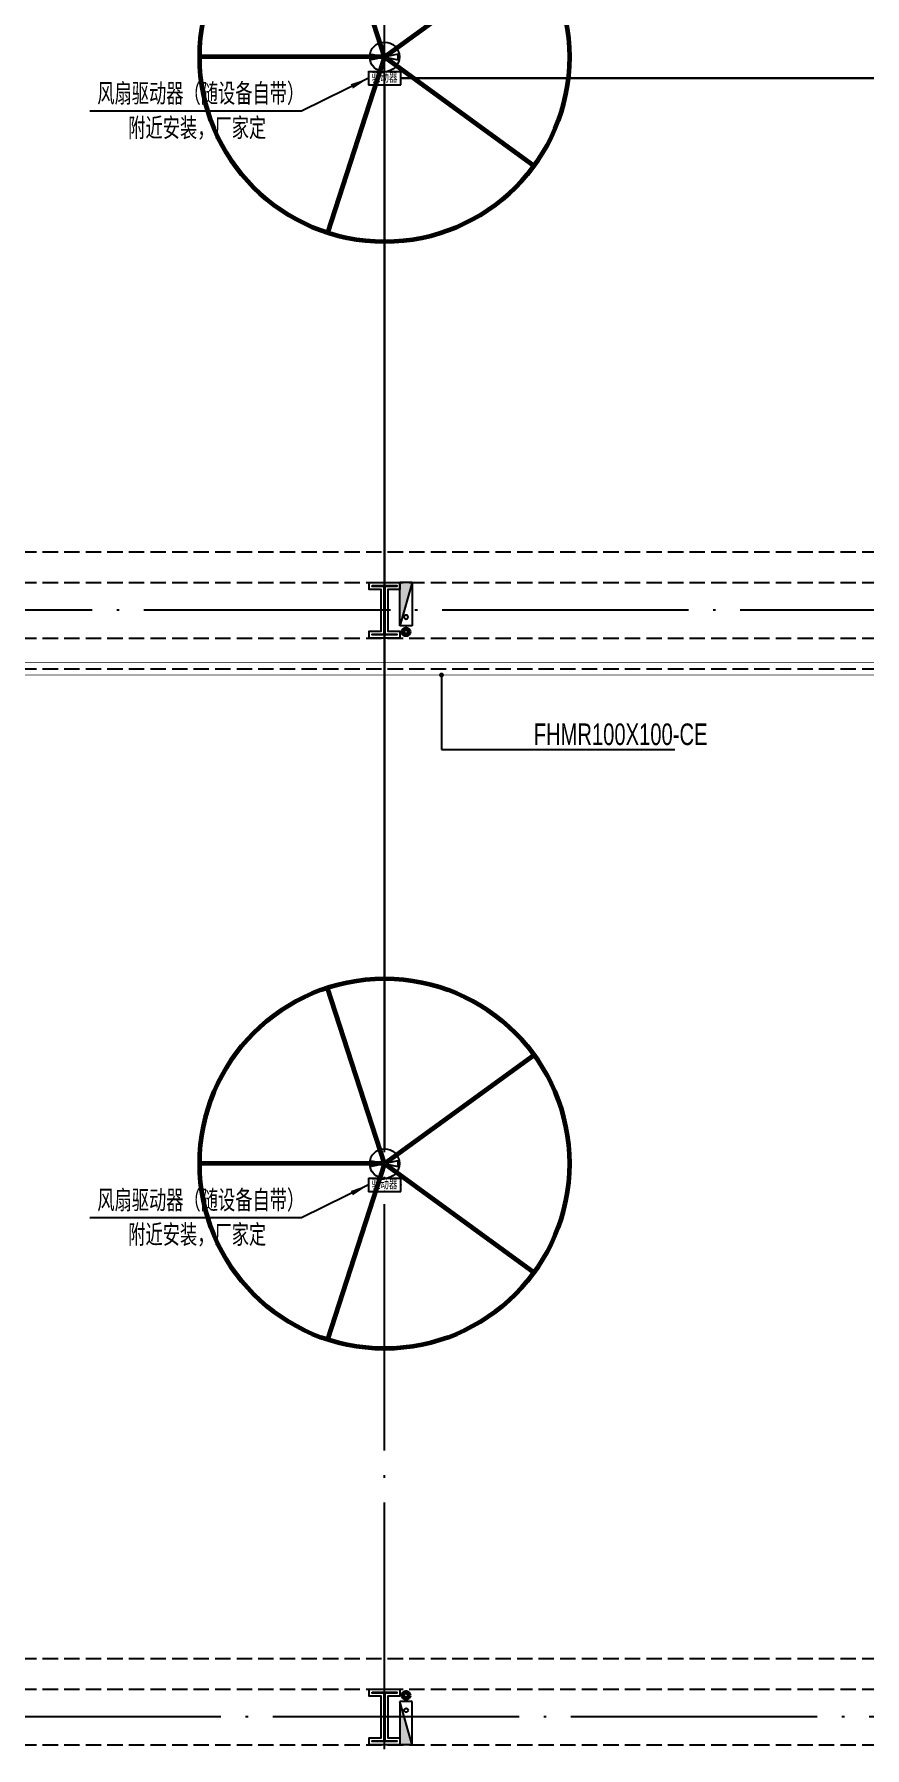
# Model space of a CAD drawing. Extents: x -1396510 to 1250330, y -1892470 to 1623980.
# Drawn here: x -287540 to -274060, y -1324473 to -1296682 of the extents above; entities that cross this region are included whole.
import ezdxf
from ezdxf.enums import TextEntityAlignment as Align

# ---------------------------------------------------------------- set-up
doc = ezdxf.new("R2010")
doc.units = 0
doc.header["$LTSCALE"] = 1000
doc.header["$MEASUREMENT"] = 0
doc.linetypes.add('DASH', pattern=[0.35, 0.25, -0.1])
doc.linetypes.add('DOTE', pattern=[2.42, 2, -0.2, 0.02, -0.2])
for name, color, linetype in [('A-AXIS-DOTE', 14, 'DOTE'), ('A-HATCH-2', 251, 'Continuous'), ('A-LIN-V', 9, 'Continuous'), ('A-WINDOW', 140, 'Continuous'), ('AS-COLN', 6, 'Continuous'), ('CABLETRAY_DIM', 3, 'Continuous'), ('CABLETRAY_FIRE', 1, 'DASH'), ('DIM-箱柜', 3, 'Continuous'), ('EQUIP-动力', 3, 'Continuous'), ('EQUIP-箱柜', 3, 'Continuous'), ('SB_ZF消火栓', 10, 'Continuous'), ('SB_ZF消火栓M', 10, 'Continuous'), ('WIRE-照明', 1, 'Continuous')]:
    doc.layers.add(name, color=color, linetype=linetype)
doc.layers.add('A-云线2', color=3, linetype='Continuous', plot=False)
doc.layers.add('LG-ZF消防', color=1, linetype='Continuous', lineweight=60)
doc.styles.add('_TEL_ATTDEF', font='GBENOR', dxfattribs={"width": 0.8, "height": 3, "bigfont": 'GBCBIG'})
doc.styles.add('_TEL_DIM', font='SIMPLEX', dxfattribs={"width": 0.8, "height": 3.5, "bigfont": 'HZTXT'})
doc.styles.add('HZTXT5', font='aa.shx', dxfattribs={"width": 0.7, "bigfont": 'hztxt.shx'})

# ---------------------------------------------------------------- blocks, each defined once
blk = doc.blocks.new('4324324')
at = {"layer": 'A-HATCH-2', "color": 8, "linetype": 'DASH'}
for p, q in [((-294754, 603720), (-128854, 603720)), ((-294754, 603220), (-128854, 603220)), ((-294754, 602320), (-128854, 602320)), ((-294754, 601820), (-128854, 601820)), ((-294754, 585770), (-128854, 585770)), ((-294754, 585270), (-128854, 585270)), ((-307354, 584370), (-128854, 584370))]:
    blk.add_line(p, q, dxfattribs=at)
blk = doc.blocks.new('w4324324')
at = {"layer": 'A-HATCH-2', "color": 0, "lineweight": 60}
for q in [(-1694760, 686605), (-1697614, 684532), (-1691907, 684532), (-1696524, 681178), (-1692997, 681178)]:
    blk.add_line((-1694760, 683605), q, dxfattribs=at)
blk.add_circle((-1694760, 683605), 3000, dxfattribs=at)
blk = doc.blocks.new('342343')
at = {"layer": 'A-LIN-V', "color": 8}
for p in [(1066610, 81556), (1084560, 81556)]:
    blk.add_blockref('w4324324', p, dxfattribs=at)
blk = doc.blocks.new('w42343243')
at = {"layer": 'A-HATCH-2', "color": 8}
blk.add_lwpolyline([(-165104, 621070), (-164604, 621070), (-164604, 620958), (-164800, 620958), (-164800, 620282), (-164604, 620282), (-164604, 620170), (-165104, 620170), (-165104, 620282), (-164908, 620282), (-164908, 620958), (-165104, 620958)], close=True, dxfattribs=at)
at = {"layer": 'AS-COLN', "color": 3}
blk.add_lwpolyline([(-165054, 621020), (-164654, 621020), (-164654, 621008), (-164850, 621008), (-164850, 620232), (-164654, 620232), (-164654, 620220), (-165054, 620220), (-165054, 620232), (-164858, 620232), (-164858, 621008), (-165054, 621008)], close=True, dxfattribs=at)
blk = doc.blocks.new('42343')
at = {"layer": 'A-WINDOW'}
for p in [(-117000, -17850), (-117000, -35800)]:
    blk.add_blockref('w42343243', p, dxfattribs=at)
blk = doc.blocks.new('A$C5D961328')
at = {"layer": 'SB_ZF消火栓'}
blk.add_hatch(color=256, dxfattribs=at).paths.add_polyline_path([(0, 40), (700, 40), (700, 240)])
for p, q in [((700, 240), (0, 240)), ((0, 240), (0, 40)), ((700, 240), (0, 40)), ((0, 40), (700, 40)), ((700, 240), (700, 40))]:
    blk.add_line(p, q, dxfattribs=at)
at = {"layer": 'SB_ZF消火栓', "color": 1}
blk.add_circle((140, 140), 32.5, dxfattribs=at)
blk = doc.blocks.new('we42342343234')
at = {"layer": 'LG-ZF消防'}
for centre in [(-281504, 602420), (-281504, 585170)]:
    blk.add_circle(centre, 50, dxfattribs=at)
at = {"layer": 'SB_ZF消火栓M', "xscale": -1, "rotation": 270}
blk.add_blockref('A$C5D961328', (-281644, 602520), dxfattribs=at)
at = {"layer": 'SB_ZF消火栓M', "rotation": 270}
blk.add_blockref('A$C5D961328', (-281644, 585070), dxfattribs=at)
blk = doc.blocks.new('世赫3#厂房一层0821')
at = {"layer": 'A-AXIS-DOTE', "color": 8, "ltscale": 2}
for p, q in [((31000, -79980), (31000, 5500)), ((190814.2, -17950), (-5155.8, -17950)), ((192904.2, -35900), (-5155.8, -35900))]:
    blk.add_line(p, q, dxfattribs=at)
at = {"layer": 'A-LIN-V', "color": 8, "rotation": 90}
blk.add_blockref('342343', (796160.7, 601225), dxfattribs=at)
at = {"layer": 'A-WINDOW'}
for name in ['42343', '4324324']:
    blk.add_blockref(name, (312854.2, -620720), dxfattribs=at)
at = {"layer": 'SB_ZF消火栓'}
blk.add_blockref('we42342343234', (312854.2, -620720), dxfattribs=at)
blk = doc.blocks.new('$equip$00002854')
for p, q in [((-0.625, 0.13), (-0.102, 0.021)), ((-0.625, -0.13), (-0.625, 0.13)), ((0.625, 0.13), (0.102, 0.021)), ((0.625, -0.13), (0.625, 0.13)), ((-0.102, -0.021), (-0.625, -0.13)), ((0.102, -0.021), (0.625, -0.13))]:
    blk.add_line(p, q)
at = {"const_width": 0.0571}
blk.add_lwpolyline([(-0.688, 0, 1), (0.688, 0, 1), (-0.688, 0, 1.215985)], format="xyb", dxfattribs=at)
for radius in [0.688, 0.104]:
    blk.add_circle((0, 0), radius)
for p in [(-0.688, 0), (0, 0.688), (0.688, 0), (0, -0.688)]:
    blk.add_point(p)
at = {"color": 7, "style": '_TEL_DIM', "flags": 1}
for tag in ['A', 'REMARK']:
    blk.add_attdef(tag, text='', height=0.00002, dxfattribs=at).set_placement((0, 0), align=Align.MIDDLE_CENTER)
blk = doc.blocks.new('$equip$00002926')
for p, q in [((0.75, 0.6), (-0.75, 0.6)), ((-0.75, 0.6), (-0.75, 0)), ((-0.75, 0), (0.75, 0)), ((0.75, 0), (0.75, 0.6))]:
    blk.add_line(p, q)
at = {"const_width": 0.0571}
blk.add_lwpolyline([(-0.75, 0.6), (-0.75, 0), (0.75, 0), (0.75, 0.6), (-0.75, 0.6), (-0.75, 0)], dxfattribs=at)
for p in [(-0.75, 0.3), (0, 0.6), (0, 0), (0.75, 0.3)]:
    blk.add_point(p)
at = {"color": 7, "style": '_TEL_DIM'}
blk.add_attdef('$TEXT$', text='', height=0.4, dxfattribs=at).set_placement((0, 0.3), align=Align.MIDDLE_CENTER)
at = {"color": 7, "style": '_TEL_DIM', "flags": 1}
for tag in ['A', 'REMARK']:
    blk.add_attdef(tag, text='', height=0.00002, dxfattribs=at).set_placement((0, 0), align=Align.MIDDLE_CENTER)

msp = doc.modelspace()

# ---------------------------------------------------------------- linework, layer by layer
at = {"layer": 'CABLETRAY_DIM'}
for p, q in [((-280930, -1307074), (-280930, -1308280)), ((-280930, -1308280), (-277140, -1308280))]:
    msp.add_line(p, q, dxfattribs=at)
at = {"layer": 'CABLETRAY_DIM', "const_width": 40}
msp.add_lwpolyline([(-280930, -1307054, 1), (-280930, -1307094, 1)], format="xyb", close=True, dxfattribs=at)
at = {"layer": 'CABLETRAY_FIRE', "const_width": 7.5}
for points in [[(-293420, -1306874), (-164390, -1306874)], [(-164390, -1307074), (-293420, -1307074)]]:
    msp.add_lwpolyline(points, dxfattribs=at)
at = {"layer": 'DIM-箱柜'}
for p, q in [((-282116.7, -1297394.6), (-283200, -1297929)), ((-283200, -1297929), (-286640, -1297929)), ((-282116.7, -1315344.6), (-283200, -1315879)), ((-283200, -1315879), (-286640, -1315879))]:
    msp.add_line(p, q, dxfattribs=at)
for points in [[(-282116.7, -1297394.6, 0, 80, 0), (-282385.7, -1297527.3, 0, 0, 0)], [(-282116.7, -1315344.6, 0, 80, 0), (-282385.7, -1315477.3, 0, 0, 0)]]:
    msp.add_lwpolyline(points, format="xyseb", dxfattribs=at)
at = {"layer": 'WIRE-照明', "linetype": 'Continuous', "const_width": 35}
for points in [[(-281854.2, -1314758.3), (-281854.2, -1297499.6)], [(-281591.7, -1297394.6), (-264116.7, -1297394.6)]]:
    msp.add_lwpolyline(points, dxfattribs=at)

# ---------------------------------------------------------------- block references
at = {"layer": 'A-云线2'}
msp.add_blockref('世赫3#厂房一层0821', (-312854.2, -1288074), dxfattribs=at)
at = {"layer": 'EQUIP-动力', "xscale": 350, "yscale": 350, "zscale": 350}
for p in [(-281854.2, -1297049), (-281854.2, -1314999)]:
    msp.add_blockref('$equip$00002854', p, dxfattribs=at)
at = {"layer": 'EQUIP-箱柜'}
ref = msp.add_blockref('$equip$00002926', (-281854.2, -1297499.6), dxfattribs=dict(at, xscale=350, yscale=350, zscale=350))
ref.add_attrib('$TEXT$', '驱动器', dxfattribs={"layer": '0', "color": 7, "height": 140, "style": '_TEL_ATTDEF'}).set_placement((-281854.2, -1297394.6), align=Align.MIDDLE_CENTER)
ref = msp.add_blockref('$equip$00002926', (-281854.2, -1315449.6), dxfattribs=dict(at, xscale=350, yscale=350, zscale=350))
ref.add_attrib('$TEXT$', '驱动器', dxfattribs={"layer": '0', "color": 7, "height": 140, "style": '_TEL_ATTDEF'}).set_placement((-281854.2, -1315344.6), align=Align.MIDDLE_CENTER)

# ---------------------------------------------------------------- texts
at = {"layer": 'CABLETRAY_DIM', "color": 7, "style": 'HZTXT5', "width": 0.7}
msp.add_text('FHMR100X100-CE', height=350, dxfattribs=at).set_placement((-279434.2, -1308210))
at = {"layer": 'DIM-箱柜', "color": 7, "style": '_TEL_DIM', "width": 0.8}
for s, p in [('风扇驱动器（随设备自带）', (-286517.3, -1297824)), ('附近安装，厂家定', (-286014.6, -1298384)), ('风扇驱动器（随设备自带）', (-286517.3, -1315774)), ('附近安装，厂家定', (-286014.6, -1316334))]:
    msp.add_text(s, height=350, dxfattribs=at).set_placement(p)

doc.saveas('drawing.dxf')
